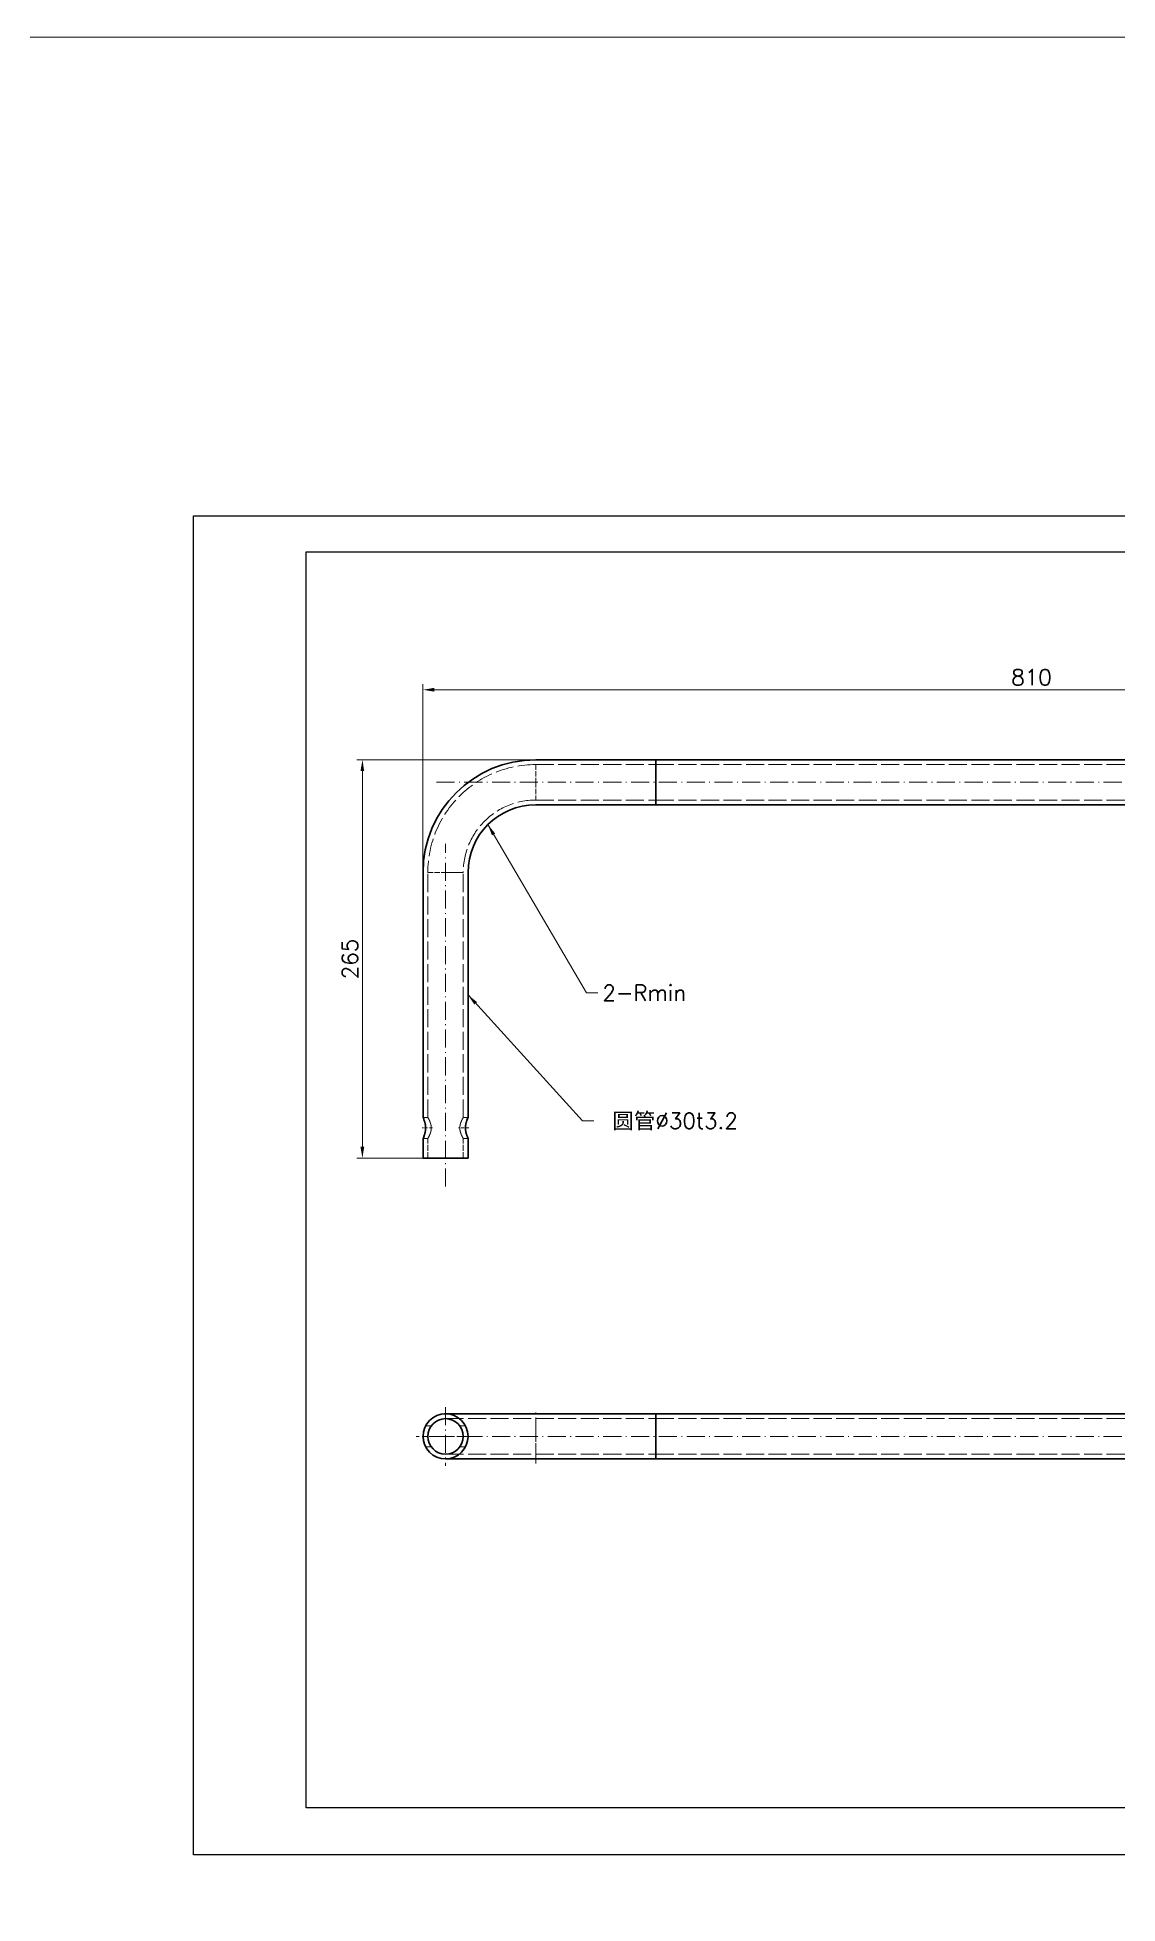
# Model space of a CAD drawing. Extents: x 337 to 133961, y -16604 to 10647.
# Drawn here: x 56461 to 57180, y 3859 to 5101 of the extents above; entities that cross this region are included whole.
import ezdxf
from ezdxf.enums import TextEntityAlignment as Align

# ---------------------------------------------------------------- set-up
doc = ezdxf.new("R2010")
doc.units = 0
for name, pattern in [('CENTER2', [28.575, 19.05, -3.175, 3.175, -3.175]), ('DASHDOT', [18.5, 12, -3, 0.5, -3]), ('DASHED', [15, 12, -3]), ('HIDDEN2', [4.7625, 3.175, -1.5875])]:
    doc.linetypes.add(name, pattern=pattern)
doc.layers.get('0').update_dxf_attribs({"linetype": 'CONTINUOUS'})
doc.layers.get('Defpoints').update_dxf_attribs({"linetype": 'CONTINUOUS'})
doc.layers.add('A3', color=7, linetype='CONTINUOUS')
for name, color, linetype, lineweight in [('DIM', 71, 'CONTINUOUS', 13), ('中心线', 2, 'CENTER2', 13), ('虚线', 1, 'HIDDEN2', 13)]:
    doc.layers.add(name, color=color, linetype=linetype, lineweight=lineweight)
doc.styles.add('CH-1', font='FSGB2312.ttf', dxfattribs={"height": 3})
doc.styles.get("Standard").update_dxf_attribs({"font": 'txt.shx', "bigfont": 'bigfont.shx'})
doc.dimstyles.new('副本3', dxfattribs={"dimscale": 3, "dimtxt": 3.5, "dimasz": 2.5, "dimexe": 1.25, "dimexo": 0, "dimgap": 1, "dimtad": 1, "dimdsep": 46, "dimtxsty": 'Standard', "dimcen": 0, "dimclrd": 3, "dimclre": 3, "dimclrt": 1, "dimadec": 1, "dimazin": 2, "dimtfac": 1, "dimtmove": 0, "dimatfit": 3, "dimfxl": 0, "dimtolj": 1, "dimlwd": -1, "dimlwe": -1, "dimarcsym": 0})

# ---------------------------------------------------------------- blocks, each defined once
blk = doc.blocks.new('A$C2CD672AE')
for p, q in [((-218.5, -289), (-218.5, 8)), ((-218.5, 8), (201.5, 8)), ((201.5, 8), (201.5, -289)), ((-193.5, 0), (193.5, 0)), ((-193.5, -278.55), (-193.5, 0)), ((16.5, -16.21), (16.5, 0)), ((21.57, 0), (21.57, -16.21)), ((69.95, 0), (181.5, 0)), ((69.95, 0), (181.5, 0)), ((69.95, 0), (181.5, 0)), ((69.95, 0), (181.5, 0)), ((193.5, 0), (193.5, -278.55)), ((101.05, 0), (101.05, -16.21)), ((101.05, 0), (101.05, -16.21)), ((101.05, 0), (101.05, -16.21)), ((101.05, 0), (101.05, -16.21)), ((101.05, 0), (101.05, -16.21)), ((116.05, 0), (116.05, -16.21)), ((116.05, 0), (116.05, -16.21)), ((116.05, 0), (116.05, -16.21)), ((116.05, 0), (116.05, -16.21)), ((116.05, 0), (116.05, -16.21)), ((128.05, 0), (128.05, -16.21)), ((128.05, 0), (128.05, -16.21)), ((128.05, 0), (128.05, -16.21)), ((128.05, 0), (128.05, -16.21)), ((128.05, 0), (128.05, -16.21)), ((140.05, -16.21), (140.05, 0)), ((16.5, -11.14), (19.04, -6.07)), ((16.5, -6.07), (128.05, -6.07)), ((16.5, -6.07), (128.05, -6.07)), ((16.5, -6.07), (128.05, -6.07)), ((16.5, -6.07), (128.05, -6.07)), ((19.04, -6.07), (21.57, -11.14)), ((128.05, -6.07), (140.05, -6.07)), ((128.05, -6.07), (140.05, -6.07)), ((128.05, -6.07), (140.05, -6.07)), ((128.05, -6.07), (193.5, -6.07)), ((16.5, -16.21), (19.04, -11.14)), ((16.5, -11.14), (128.05, -11.14)), ((16.5, -11.14), (128.05, -11.14)), ((16.5, -11.14), (128.05, -11.14)), ((16.5, -11.14), (128.05, -11.14)), ((19.04, -11.14), (21.57, -16.21)), ((16.5, -16.21), (140.05, -16.21)), ((140.05, -16.21), (16.5, -16.21)), ((16.5, -16.21), (140.05, -16.21)), ((16.5, -16.21), (193.5, -16.21)), ((193.5, -278.55), (-193.5, -278.55)), ((201.5, -289), (-218.5, -289))]:
    blk.add_line(p, q)
at = {"style": 'CH-1'}
for s, p in [('符号', (19.12, -1.91)), ('NO.', (19.39, -4.62)), ('设 变 内 容', (62.89, -1.91)), ('REVISION', (63.16, -4.62)), ('DATE', (108.64, -4.87)), ('日 期', (108.22, -2.16)), ('变更者', (122.43, -2.16)), ('REVR', (122.85, -4.87)), ('锐角除去', (134.43, -1.63)), ('表面处理', (166.75, -1.61)), ('C0.5', (134.43, -11.03))]:
    blk.add_text(s, height=1.775, dxfattribs=at).set_placement(p, align=Align.MIDDLE)
at = {"style": 'CH-1', "width": 0.7}
for s, p in [('ACUTE ANGLE', (134.43, -4.69)), ('SURFACE TREATMENT', (166.75, -4.68))]:
    blk.add_text(s, height=1.7746, dxfattribs=at).set_placement(p, align=Align.MIDDLE)
blk = doc.blocks.new('*D189')
at = {"layer": 'Defpoints', "color": 0, "transparency": 16777216}
for p in [(56676.9, 4620.2), (56792.2, 4620.2), (56717.2, 4355.2)]:
    blk.add_point(p, dxfattribs=at)
at = {"layer": 'DIM', "color": 3, "transparency": 16777216}
for p, q in [((56792.2, 4620.2), (56673.1, 4620.2)), ((56676.9, 4362.7), (56676.9, 4612.7)), ((56717.2, 4355.2), (56673.1, 4355.2))]:
    blk.add_line(p, q, dxfattribs=at)
for points in [[(56675.6, 4612.7), (56678.1, 4612.7), (56676.9, 4620.2)], [(56675.6, 4362.7), (56678.1, 4362.7), (56676.9, 4355.2)]]:
    blk.add_solid(points, dxfattribs=at)
at = {"layer": 'DIM', "color": 1, "transparency": 16777216, "insert": (56668.6, 4487.7), "char_height": 10.5, "attachment_point": 5, "rotation": 90}
blk.add_mtext('\\A1;265', dxfattribs=at)
blk = doc.blocks.new('*D190')
at = {"layer": 'Defpoints', "color": 0, "transparency": 16777216}
for p in [(57527.2, 4666.8), (56717.2, 4545.2), (57527.2, 4545.2)]:
    blk.add_point(p, dxfattribs=at)
at = {"layer": 'DIM', "color": 3, "transparency": 16777216}
for p, q in [((56717.2, 4545.2), (56717.2, 4670.6)), ((57527.2, 4545.2), (57527.2, 4670.6)), ((56724.7, 4666.8), (57519.7, 4666.8))]:
    blk.add_line(p, q, dxfattribs=at)
for points in [[(56724.7, 4668.1), (56724.7, 4665.6), (56717.2, 4666.8)], [(57519.7, 4668.1), (57519.7, 4665.6), (57527.2, 4666.8)]]:
    blk.add_solid(points, dxfattribs=at)
at = {"layer": 'DIM', "color": 1, "transparency": 16777216, "insert": (57122.2, 4675.1), "char_height": 10.5, "attachment_point": 5}
blk.add_mtext('\\A1;810', dxfattribs=at)

msp = doc.modelspace()

# ---------------------------------------------------------------- linework, layer by layer
at = {"color": 7, "lineweight": 35}
for p, q in [((56792.219, 4620.249), (56872.22, 4620.249)), ((56872.22, 4620.249), (57452.219, 4620.249)), ((56872.22, 4590.249), (56872.22, 4620.249)), ((56872.22, 4620.249), (56872.22, 4590.249)), ((56792.219, 4590.249), (56872.22, 4590.249)), ((56872.22, 4590.249), (57452.219, 4590.249)), ((56717.219, 4382.248), (56717.219, 4545.249)), ((56747.219, 4382.248), (56747.219, 4545.249)), ((56747.219, 4355.249), (56717.219, 4355.249)), ((56792.219, 4185.014), (56872.22, 4185.014)), ((56872.22, 4185.014), (57452.219, 4185.014)), ((56792.219, 4155.014), (56732.124, 4155.014)), ((56792.219, 4155.014), (56872.22, 4155.014)), ((56872.22, 4155.014), (57452.219, 4155.014))]:
    msp.add_line(p, q, dxfattribs=at)
at = {"color": 7, "lineweight": 35, "ltscale": 0.324965}
for p, q in [((56717.219, 4355.249), (56717.219, 4368.248)), ((56747.219, 4355.249), (56747.219, 4368.248))]:
    msp.add_line(p, q, dxfattribs=at)
at = {"color": 7, "lineweight": 35, "ltscale": 0.375}
for p, q in [((56872.22, 4170.014), (56872.22, 4185.014)), ((56872.22, 4185.014), (56872.22, 4170.014)), ((56872.22, 4155.014), (56872.22, 4170.014)), ((56872.22, 4170.014), (56872.22, 4155.014))]:
    msp.add_line(p, q, dxfattribs=at)
at = {"color": 7, "lineweight": 35}
for radius in [15, 11.8]:
    msp.add_circle((56732.219, 4170.014), radius, dxfattribs=at)
for centre, radius, start, end in [((56792.219, 4545.249), 75, 90, 180), ((56792.219, 4545.249), 45, 90, 180), ((56695.293, 4372.004), 24.201, 23.578872, 25.04103), ((56696.829, 4372.691), 22.519, 19.472296, 25.11216), ((56767.408, 4372.77), 22.302, 154.851393, 160.546008), ((56767.318, 4372.794), 22.211, 156.622567, 159.74769), ((56697.031, 4377.726), 22.302, 334.851393, 340.546001), ((56697.078, 4377.719), 22.256, 336.635002, 339.683465), ((56767.609, 4377.805), 22.519, 199.472303, 205.112159), ((56769.138, 4378.488), 24.193, 203.561659, 205.041204)]:
    msp.add_arc(centre, radius, start, end, dxfattribs=at)
for points, degree, knots in [([(56718.059, 4380.198), (56718.169, 4379.885), (56718.278, 4379.552), (56718.385, 4379.193), (56718.535, 4378.632), (56718.662, 4378.049), (56718.702, 4377.848), (56718.796, 4377.332), (56718.868, 4376.802), (56718.901, 4376.481), (56718.934, 4376.04), (56718.949, 4375.595), (56718.951, 4375.479), (56718.953, 4375.363), (56718.953, 4375.248)], 5, [0, 0, 0, 0, 0, 0, 3.63565738, 3.63565738, 3.63565738, 5.51371236, 5.51371236, 5.51371236, 8.37856329, 8.37856329, 8.37856329, 9.38284332, 9.38284332, 9.38284332, 9.38284332, 9.38284332, 9.38284332]), ([(56718.953, 4375.248), (56718.953, 4374.264), (56718.86, 4373.278), (56718.679, 4372.337), (56718.418, 4371.37), (56718.137, 4370.524), (56718.111, 4370.448), (56718.085, 4370.372), (56718.059, 4370.298)], 5, [0, 0, 0, 0, 0, 0, 8.56983529, 8.56983529, 8.56983529, 9.43648101, 9.43648101, 9.43648101, 9.43648101, 9.43648101, 9.43648101]), ([(56745.486, 4375.248), (56745.486, 4376.232), (56745.578, 4377.217), (56745.759, 4378.159), (56746.021, 4379.126), (56746.301, 4379.971), (56746.327, 4380.048), (56746.353, 4380.123), (56746.379, 4380.198)], 5, [0, 0, 0, 0, 0, 0, 8.56983031, 8.56983031, 8.56983031, 9.43647561, 9.43647561, 9.43647561, 9.43647561, 9.43647561, 9.43647561]), ([(56746.379, 4370.298), (56746.27, 4370.611), (56746.161, 4370.944), (56746.053, 4371.302), (56745.903, 4371.863), (56745.776, 4372.446), (56745.736, 4372.648), (56745.642, 4373.164), (56745.571, 4373.693), (56745.537, 4374.014), (56745.504, 4374.456), (56745.49, 4374.901), (56745.487, 4375.016), (56745.486, 4375.132), (56745.486, 4375.248)], 5, [0, 0, 0, 0, 0, 0, 3.63565935, 3.63565935, 3.63565935, 5.5137153, 5.5137153, 5.5137153, 8.37856774, 8.37856774, 8.37856774, 9.38284835, 9.38284835, 9.38284835, 9.38284835, 9.38284835, 9.38284835]), ([(56792.219, 4185.014), (56791.505, 4185.014), (56790.079, 4185.014), (56787.941, 4185.014), (56785.808, 4185.014), (56783.684, 4185.014), (56781.57, 4185.014), (56779.471, 4185.014), (56777.387, 4185.014), (56775.322, 4185.014), (56773.279, 4185.014), (56771.26, 4185.014), (56769.268, 4185.014), (56767.305, 4185.014), (56765.374, 4185.014), (56763.476, 4185.014), (56761.616, 4185.014), (56759.794, 4185.014), (56758.014, 4185.014), (56756.278, 4185.014), (56754.587, 4185.014), (56752.944, 4185.014), (56751.351, 4185.014), (56749.811, 4185.014), (56748.324, 4185.014), (56746.893, 4185.014), (56745.52, 4185.014), (56744.207, 4185.014), (56742.955, 4185.014), (56741.765, 4185.014), (56740.64, 4185.014), (56739.581, 4185.014), (56738.588, 4185.014), (56737.664, 4185.014), (56736.81, 4185.014), (56736.026, 4185.014), (56735.314, 4185.014), (56734.674, 4185.014), (56734.108, 4185.014), (56733.615, 4185.014), (56733.198, 4185.014), (56732.854, 4185.014), (56732.586, 4185.014), (56732.395, 4185.014), (56731.94, 4185.015), (56731.548, 4185.003), (56731.196, 4184.979)], 3, [0, 0, 0, 0, 2.14154003, 4.28035099, 6.41370729, 8.5388903, 10.65319178, 12.75391737, 14.83839003, 16.90395341, 18.94797526, 20.96785078, 22.96100594, 24.92490078, 26.8570326, 28.7549392, 30.61620198, 32.43844905, 34.21935822, 35.95665999, 37.64814044, 39.29164404, 40.88507638, 42.42640687, 43.91367133, 45.34497446, 46.71849228, 48.03247446, 49.28524651, 50.47521197, 51.60085441, 52.66073937, 53.65351619, 54.57791972, 55.43277195, 56.2169835, 56.92955501, 57.56957842, 58.13623811, 58.62881196, 59.04667226, 59.38928651, 59.65907621, 59.85064365, 59.96365248, 61.02421283, 61.02421283, 61.02421283, 61.02421283])]:
    msp.add_open_spline(points, degree=degree, knots=knots, dxfattribs=at)
at = {"layer": 'A3'}
msp.add_lwpolyline([(56564.442, 4782.503), (57824.442, 4782.503), (57824.442, 3891.503), (56564.442, 3891.503)], close=True, dxfattribs=at)
at = {"layer": 'DIM', "color": 1}
msp.add_lwpolyline([(54747.954, 5100.967), (67664.626, 5100.967), (67664.626, 2351.005), (54747.954, 2351.005)], close=True, dxfattribs=at)
at = {"layer": '中心线', "linetype": 'DASHDOT', "lineweight": 13}
for p, q in [((56726.219, 4605.249), (57518.219, 4605.249)), ((56732.219, 4336.249), (56732.219, 4564.249)), ((56732.219, 4189.514), (56732.219, 4150.514)), ((56792.219, 4152.014), (56792.219, 4188.014)), ((56751.719, 4170.014), (56712.719, 4170.014)), ((56726.219, 4170.014), (57518.219, 4170.014))]:
    msp.add_line(p, q, dxfattribs=at)
at = {"layer": '中心线', "linetype": 'DASHDOT', "lineweight": 13, "ltscale": 0.171136}
for p, q in [((56723.494, 4375.248), (56716.648, 4375.248)), ((56747.79, 4375.248), (56740.944, 4375.248))]:
    msp.add_line(p, q, dxfattribs=at)
at = {"layer": '中心线', "linetype": 'DASHDOT', "lineweight": 13, "ltscale": 0.165034}
msp.add_line((56723.27, 4170.014), (56716.669, 4170.014), dxfattribs=at)
at = {"layer": '中心线', "linetype": 'DASHDOT', "lineweight": 13, "ltscale": 0.16502}
msp.add_line((56747.769, 4170.014), (56741.168, 4170.014), dxfattribs=at)
at = {"layer": '虚线', "linetype": 'DASHED', "lineweight": 13, "ltscale": 0.295}
for p, q in [((56792.219, 4617.049), (56792.219, 4605.249)), ((56792.219, 4617.049), (56792.219, 4605.249)), ((56792.219, 4605.249), (56792.219, 4593.449)), ((56792.219, 4605.249), (56792.219, 4593.449)), ((56720.419, 4545.249), (56732.219, 4545.249)), ((56720.419, 4545.249), (56732.219, 4545.249)), ((56732.219, 4545.249), (56744.019, 4545.249)), ((56744.019, 4545.249), (56732.219, 4545.249)), ((56792.219, 4181.814), (56792.219, 4170.014)), ((56792.219, 4181.814), (56792.219, 4170.014)), ((56792.219, 4170.014), (56792.219, 4158.214)), ((56792.219, 4170.014), (56792.219, 4158.214))]:
    msp.add_line(p, q, dxfattribs=at)
at = {"layer": '虚线', "linetype": 'DASHED', "lineweight": 13}
for p, q in [((56792.219, 4617.049), (56872.22, 4617.049)), ((56872.22, 4617.049), (57452.219, 4617.049)), ((56792.219, 4593.449), (56872.22, 4593.449)), ((56872.22, 4593.449), (57452.219, 4593.449)), ((56720.419, 4382.248), (56720.419, 4545.249)), ((56744.019, 4382.248), (56744.019, 4545.249)), ((56732.219, 4181.814), (56792.219, 4181.814)), ((56792.219, 4181.814), (56872.22, 4181.814)), ((56872.22, 4181.814), (57452.219, 4181.814)), ((56732.219, 4158.214), (56792.219, 4158.214)), ((56792.219, 4158.214), (56872.22, 4158.214)), ((56872.22, 4158.214), (57452.219, 4158.214))]:
    msp.add_line(p, q, dxfattribs=at)
at = {"layer": '虚线', "linetype": 'DASHED', "lineweight": 13, "ltscale": 0.08}
for p, q in [((56720.419, 4382.248), (56717.219, 4382.248)), ((56747.219, 4382.248), (56744.019, 4382.248)), ((56720.419, 4368.248), (56717.219, 4368.248)), ((56747.219, 4368.248), (56744.019, 4368.248))]:
    msp.add_line(p, q, dxfattribs=at)
at = {"layer": '虚线', "linetype": 'DASHED', "lineweight": 13, "ltscale": 0.007567}
msp.add_line((56746.481, 4380.482), (56746.379, 4380.198), dxfattribs=at)
at = {"layer": '虚线', "linetype": 'DASHED', "lineweight": 13, "ltscale": 0.008149}
msp.add_line((56717.949, 4369.991), (56718.059, 4370.298), dxfattribs=at)
at = {"layer": '虚线', "linetype": 'DASHED', "lineweight": 13, "ltscale": 0.324965}
for p, q in [((56720.419, 4355.249), (56720.419, 4368.248)), ((56744.019, 4355.249), (56744.019, 4368.248))]:
    msp.add_line(p, q, dxfattribs=at)
at = {"layer": '虚线', "linetype": 'DASHED', "lineweight": 13, "ltscale": 0.094175}
for p, q in [((56722.72, 4177.014), (56718.953, 4177.014)), ((56745.486, 4177.014), (56741.719, 4177.014))]:
    msp.add_line(p, q, dxfattribs=at)
at = {"layer": '虚线', "linetype": 'DASHED', "lineweight": 13, "ltscale": 0.094177}
for p, q in [((56722.72, 4163.014), (56718.953, 4163.014)), ((56745.486, 4163.014), (56741.718, 4163.014))]:
    msp.add_line(p, q, dxfattribs=at)
at = {"layer": '虚线', "linetype": 'DASHED', "lineweight": 13}
for centre, radius, start, end in [((56792.219, 4545.249), 71.8, 90, 180), ((56792.219, 4545.249), 48.2, 90, 180), ((56698.027, 4373.161), 21.233, 19.354675, 23.669784), ((56700.671, 4370.436), 23.011, 25.101691, 30.883935), ((56700.733, 4370.47), 22.94, 25.092201, 30.892137), ((56763.691, 4370.476), 22.924, 149.103294, 154.907346), ((56763.782, 4370.43), 23.027, 149.120634, 154.898758), ((56766.147, 4373.358), 20.911, 154.842707, 156.767664), ((56698.266, 4377.149), 20.939, 334.843608, 336.776968), ((56700.747, 4380.02), 22.924, 329.103294, 334.907358), ((56700.656, 4380.066), 23.027, 329.120635, 334.898746), ((56763.768, 4380.059), 23.011, 205.101679, 210.883936), ((56763.673, 4380.008), 22.904, 205.085623, 210.894763), ((56766.402, 4377.331), 21.222, 199.353856, 203.651841), ((56732.225, 4169.766), 14.752, 269.608826, 273.957763)]:
    msp.add_arc(centre, radius, start, end, dxfattribs=at)
for points, knots in [([(56718.953, 4375.248), (56718.953, 4376.232), (56718.861, 4377.217), (56718.679, 4378.159), (56718.418, 4379.126), (56718.137, 4379.971), (56718.111, 4380.048), (56718.085, 4380.123), (56718.059, 4380.198)], [0, 0, 0, 0, 0, 0, 8.56990124, 8.56990124, 8.56990124, 9.43654896, 9.43654896, 9.43654896, 9.43654896, 9.43654896, 9.43654896]), ([(56718.059, 4370.298), (56718.169, 4370.611), (56718.278, 4370.944), (56718.385, 4371.302), (56718.535, 4371.863), (56718.662, 4372.446), (56718.702, 4372.647), (56718.796, 4373.164), (56718.868, 4373.693), (56718.901, 4374.014), (56718.934, 4374.456), (56718.949, 4374.901), (56718.951, 4375.016), (56718.953, 4375.132), (56718.953, 4375.248)], [0, 0, 0, 0, 0, 0, 3.63568761, 3.63568761, 3.63568761, 5.51378136, 5.51378136, 5.51378136, 8.37866814, 8.37866814, 8.37866814, 9.38297336, 9.38297336, 9.38297336, 9.38297336, 9.38297336, 9.38297336]), ([(56722.72, 4375.248), (56722.72, 4376.138), (56722.614, 4377.029), (56722.408, 4377.878), (56722.081, 4378.857), (56721.718, 4379.728), (56721.647, 4379.89), (56721.577, 4380.046), (56721.507, 4380.198)], [0, 0, 0, 0, 0, 0, 7.75560565, 7.75560565, 7.75560565, 9.56351835, 9.56351835, 9.56351835, 9.56351835, 9.56351835, 9.56351835]), ([(56721.507, 4370.298), (56721.651, 4370.608), (56721.794, 4370.937), (56721.932, 4371.28), (56722.132, 4371.828), (56722.307, 4372.408), (56722.363, 4372.609), (56722.467, 4373.022), (56722.554, 4373.447), (56722.592, 4373.665), (56722.658, 4374.108), (56722.698, 4374.557), (56722.712, 4374.788), (56722.72, 4375.018), (56722.72, 4375.248)], [0, 0, 0, 0, 0, 0, 3.68506293, 3.68506293, 3.68506293, 5.58905076, 5.58905076, 5.58905076, 7.52747482, 7.52747482, 7.52747482, 9.52093447, 9.52093447, 9.52093447, 9.52093447, 9.52093447, 9.52093447]), ([(56721.508, 4380.198), (56721.651, 4379.888), (56721.794, 4379.558), (56721.932, 4379.215), (56722.132, 4378.668), (56722.307, 4378.088), (56722.363, 4377.887), (56722.468, 4377.474), (56722.554, 4377.048), (56722.592, 4376.831), (56722.658, 4376.388), (56722.699, 4375.938), (56722.713, 4375.707), (56722.72, 4375.478), (56722.72, 4375.248)], [0, 0, 0, 0, 0, 0, 3.68508194, 3.68508194, 3.68508194, 5.58907678, 5.58907678, 5.58907678, 7.52750929, 7.52750929, 7.52750929, 9.52097539, 9.52097539, 9.52097539, 9.52097539, 9.52097539, 9.52097539]), ([(56722.72, 4375.248), (56722.72, 4374.466), (56722.639, 4373.684), (56722.479, 4372.93), (56722.181, 4371.925), (56721.826, 4371.022), (56721.721, 4370.77), (56721.614, 4370.529), (56721.508, 4370.298)], [0, 0, 0, 0, 0, 0, 6.81119503, 6.81119503, 6.81119503, 9.5671812, 9.5671812, 9.5671812, 9.5671812, 9.5671812, 9.5671812]), ([(56741.718, 4375.248), (56741.718, 4376.03), (56741.8, 4376.812), (56741.959, 4377.566), (56742.258, 4378.57), (56742.612, 4379.474), (56742.718, 4379.726), (56742.824, 4379.967), (56742.931, 4380.198)], [0, 0, 0, 0, 0, 0, 6.8112018, 6.8112018, 6.8112018, 9.56719044, 9.56719044, 9.56719044, 9.56719044, 9.56719044, 9.56719044]), ([(56742.931, 4370.298), (56742.788, 4370.608), (56742.644, 4370.937), (56742.506, 4371.28), (56742.306, 4371.828), (56742.131, 4372.408), (56742.075, 4372.609), (56741.971, 4373.022), (56741.884, 4373.447), (56741.846, 4373.665), (56741.78, 4374.108), (56741.74, 4374.557), (56741.726, 4374.788), (56741.718, 4375.018), (56741.718, 4375.248)], [0, 0, 0, 0, 0, 0, 3.68507867, 3.68507867, 3.68507867, 5.5890717, 5.5890717, 5.5890717, 7.52750234, 7.52750234, 7.52750234, 9.52096639, 9.52096639, 9.52096639, 9.52096639, 9.52096639, 9.52096639]), ([(56742.931, 4380.198), (56742.788, 4379.888), (56742.645, 4379.558), (56742.506, 4379.215), (56742.306, 4378.668), (56742.131, 4378.088), (56742.076, 4377.887), (56741.971, 4377.474), (56741.884, 4377.048), (56741.846, 4376.831), (56741.781, 4376.388), (56741.74, 4375.938), (56741.726, 4375.707), (56741.719, 4375.478), (56741.719, 4375.248)], [0, 0, 0, 0, 0, 0, 3.6850596, 3.6850596, 3.6850596, 5.58904562, 5.58904562, 5.58904562, 7.52746779, 7.52746779, 7.52746779, 9.52092537, 9.52092537, 9.52092537, 9.52092537, 9.52092537, 9.52092537]), ([(56741.719, 4375.248), (56741.719, 4374.358), (56741.824, 4373.467), (56742.03, 4372.618), (56742.357, 4371.638), (56742.721, 4370.768), (56742.791, 4370.605), (56742.861, 4370.449), (56742.931, 4370.298)], [0, 0, 0, 0, 0, 0, 7.75561337, 7.75561337, 7.75561337, 9.5635276, 9.5635276, 9.5635276, 9.5635276, 9.5635276, 9.5635276]), ([(56746.379, 4380.198), (56746.27, 4379.885), (56746.16, 4379.552), (56746.053, 4379.193), (56745.903, 4378.632), (56745.776, 4378.05), (56745.736, 4377.848), (56745.642, 4377.332), (56745.571, 4376.802), (56745.537, 4376.482), (56745.504, 4376.04), (56745.489, 4375.595), (56745.487, 4375.479), (56745.486, 4375.363), (56745.486, 4375.248)], [0, 0, 0, 0, 0, 0, 3.63568956, 3.63568956, 3.63568956, 5.51378429, 5.51378429, 5.51378429, 8.37867253, 8.37867253, 8.37867253, 9.38297833, 9.38297833, 9.38297833, 9.38297833, 9.38297833, 9.38297833]), ([(56745.486, 4375.248), (56745.486, 4374.264), (56745.578, 4373.278), (56745.759, 4372.337), (56746.021, 4371.37), (56746.301, 4370.524), (56746.327, 4370.448), (56746.353, 4370.372), (56746.379, 4370.298)], [0, 0, 0, 0, 0, 0, 8.56989634, 8.56989634, 8.56989634, 9.43654363, 9.43654363, 9.43654363, 9.43654363, 9.43654363, 9.43654363])]:
    msp.add_open_spline(points, degree=5, knots=knots, dxfattribs=at)

# ---------------------------------------------------------------- block references
at = {"xscale": 3, "yscale": 3, "zscale": 3}
msp.add_blockref('A$C2CD672AE', (57219.942, 4758.503), dxfattribs=at)

# ---------------------------------------------------------------- texts
at = {"layer": 'DIM', "color": 1, "char_height": 10.5, "width": 626.0377, "attachment_point": 1}
for s, insert in [('\\A1;2-Rmin', (56836.561, 4470.387)), ('\\A1; {\\fSimSun|b0|i0|c134|p34;圆管}%%C30t{\\Ftxt,bigfont|c134;3.}2', (56833.856, 4385.242))]:
    msp.add_mtext(s, dxfattribs=dict(at, insert=insert))

# ---------------------------------------------------------------- dimensions: what is measured, and where the dimension line sits
at = {"layer": 'DIM'}
dim = msp.add_linear_dim(base=(57527.219, 4666.834), p1=(56717.219, 4545.249), p2=(57527.219, 4545.249), dimstyle='副本3', dxfattribs=at)
dim.commit()
dim.dimension.update_dxf_attribs({"geometry": '*D190', "text_midpoint": (57122.219, 4675.084)})
dim = msp.add_linear_dim(base=(56676.87, 4620.249), p1=(56717.219, 4355.249), p2=(56792.219, 4620.249), angle=90, dimstyle='副本3', dxfattribs=at)
dim.commit()
dim.dimension.update_dxf_attribs({"geometry": '*D189', "text_midpoint": (56668.62, 4487.749)})

# ---------------------------------------------------------------- leaders
at = {"layer": 'DIM', "annotation_type": 0, "has_hookline": 1, "hookline_direction": 0}
for points, text_width in [([(56760.399, 4577.069), (56826.061, 4465.137), (56833.561, 4465.137)], 52.5), ([(56747.219, 4463.749), (56823.356, 4379.992), (56830.856, 4379.992)], 97.584)]:
    msp.add_leader(points, dimstyle='副本3', override={"dimgap": 1, "dimtad": 0}, dxfattribs=dict(at, text_width=text_width))

doc.saveas('drawing.dxf')
